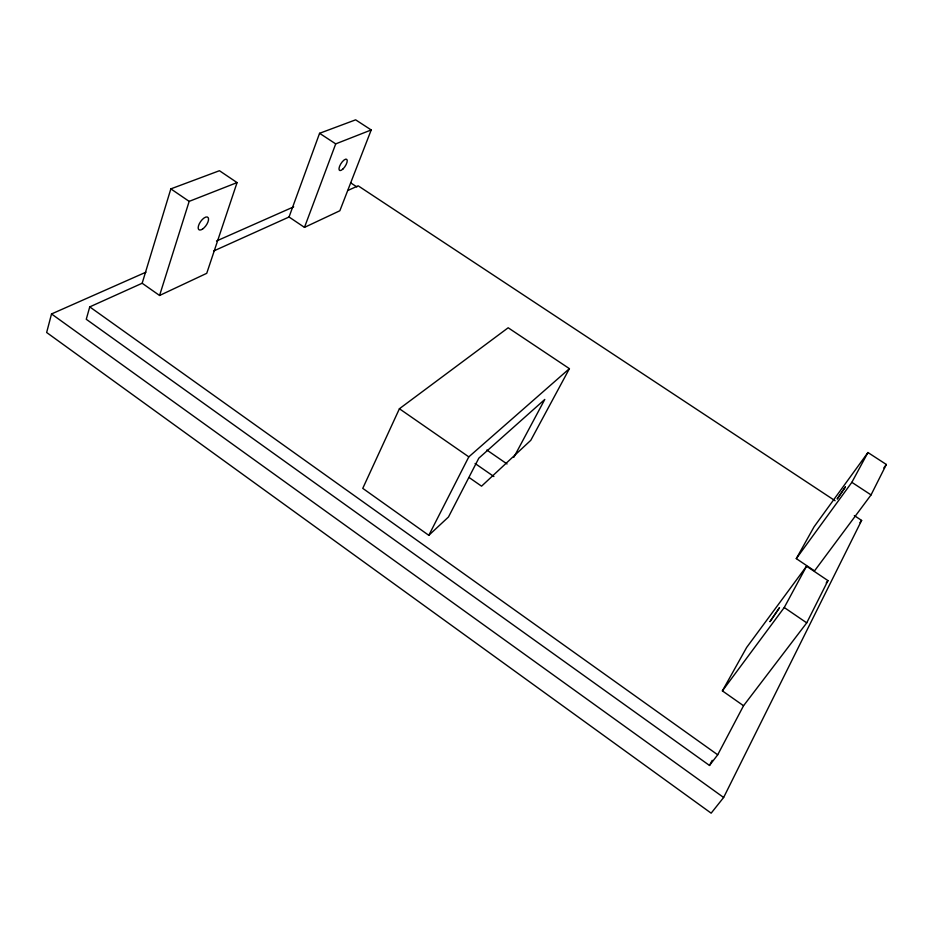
<?xml version="1.0" encoding="UTF-8"?>
<svg xmlns="http://www.w3.org/2000/svg" width="933" height="933" viewBox="0 0 933 933"><rect width="100%" height="100%" fill="white"/><g stroke="black" fill="none" stroke-linecap="round" stroke-linejoin="round"><path stroke-width="1.4" d="M145.991 272.168L51.525 313.954L46.65 332.498L711.156 813.168L723.635 797.482L861.625 520.416L854.325 515.599M142.166 283.247L159.578 295.481L206.729 273.322L237.064 182.588L219.442 170.716L170.844 188.874L142.166 283.247L89.743 306.887L86.268 319.273L709.5 765.457L717.71 754.797L743.543 705.733L806.73 622.859L827.968 580.618L806.567 566.203L746.657 647.444L722.387 690.875L743.543 705.733M159.578 295.481L189.166 201.376L237.064 182.588M289.043 217.004L319.576 133.302L355.636 119.832L371.217 129.955L339.857 210.753L304.473 227.384L289.043 217.004L213.739 250.965M304.473 227.384L335.717 143.88L371.217 129.955M469.229 477.591L481.556 486.175L530.807 440.294L569.41 368.652L508.17 327.775L399.406 408.747L362.762 488.356L428.807 535.32L448.481 516.987L478.816 458.173L544.79 399.441L513.861 457.275M871.049 494.91L886.35 464.482L867.947 452.528L814.043 526.853L796.292 558.622L814.521 570.891L871.049 494.91L851.852 482.326L867.947 452.528M428.807 535.32L468.809 456.867L569.41 368.652M709.5 765.457L712.217 760.325M722.387 690.875L784.256 607.523L806.567 566.203M796.292 558.622L851.852 482.326M883.784 467.958L886.35 464.482M859.946 522.667L861.625 520.416M826.218 582.927L827.968 580.618M347.951 190.437L358.167 185.819L835.093 500.741M216.514 240.982L293.685 206.846M319.576 133.302L335.717 143.88M350.785 182.926L356.861 186.95M170.844 188.874L189.166 201.376M784.256 607.523L806.73 622.859M486.851 450.033L507.039 463.958M399.406 408.747L468.809 456.867M475.084 463.491L493.895 476.53M89.743 306.887L717.71 754.797M51.525 313.954L723.635 797.482M845.356 486.968L837.286 498.84L845.356 486.968M779.463 607.733L770.017 621.588L779.463 607.733M343.029 168.931A6.613 2.496 -57.5 0 0 346.726 159.321A6.613 2.496 -57.5 0 0 339.577 166.319A6.613 2.496 -57.5 0 0 343.029 168.931M202.613 229.017A7.651 3.359 -55 0 0 208.176 217.657A7.651 3.359 -55 0 0 199.312 223.745A7.651 3.359 -55 0 0 202.613 229.017"/></g></svg>
